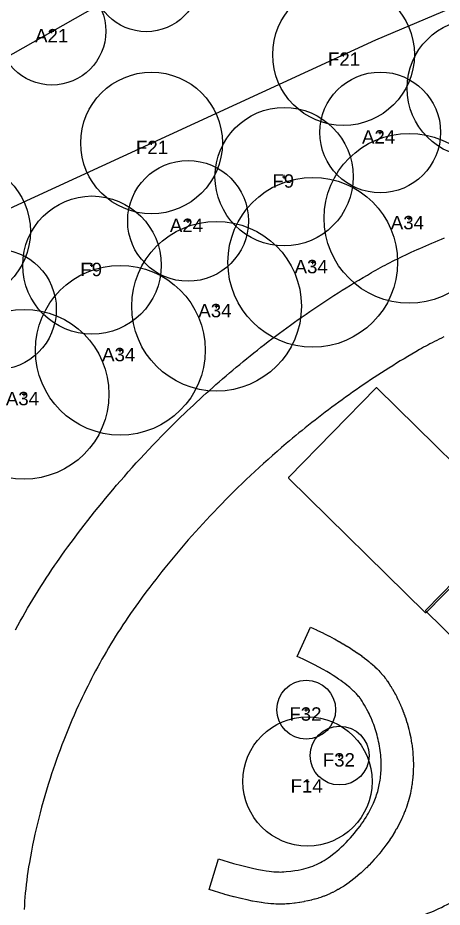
# Model space of a CAD drawing. Header units: millimetres. Extents: x 0 to 135, y -17 to 120.
# Drawn here: x 39.72 to 51.77, y 80.21 to 105.46 of the extents above; entities that cross this region are included whole.
import ezdxf

# ---------------------------------------------------------------- set-up
doc = ezdxf.new("R2010")
doc.units = ezdxf.units.MM
for name, color, linetype in [('Accessory', 7, 'Continuous'), ('Box', 7, 'Continuous'), ('Hedge', 7, 'Continuous'), ('Label', 7, 'Continuous'), ('Path', 7, 'Continuous'), ('Plan View', 7, 'Continuous'), ('Plant', 7, 'Continuous'), ('Plant Row', 7, 'Continuous')]:
    doc.layers.add(name, color=color, linetype=linetype)
picture_1 = doc.add_image_def('image1.jpg', size_in_pixel=(8192, 8192))

# ---------------------------------------------------------------- blocks, each defined once
blk = doc.blocks.new('1')
at = {"flags": 1}
for tag in ['Export Name', 'Export Layer']:
    blk.add_attdef(tag, (0, 0), '', height=0.0254, dxfattribs=at)
at = {"layer": 'Plan View'}
image = blk.add_image(picture_1, insert=(0, 0), size_in_units=(120, 120), dxfattribs=dict(at, fade=50))
image.dxf.flags = 7
blk = doc.blocks.new('25')
at = {"layer": 'Path'}
for points in [[(39.66, 88.09), (39.726, 88.212), (39.793, 88.335), (39.861, 88.457), (39.931, 88.579), (40.001, 88.701), (40.073, 88.824), (40.146, 88.946), (40.22, 89.068), (40.296, 89.19), (40.372, 89.313), (40.45, 89.435), (40.529, 89.557), (40.609, 89.678), (40.691, 89.8), (40.774, 89.922), (40.83, 90.003), (40.915, 90.124), (40.972, 90.205), (41.059, 90.326), (41.147, 90.448), (41.237, 90.57), (41.328, 90.693), (41.421, 90.816), (41.515, 90.939), (41.61, 91.063), (41.706, 91.187), (41.804, 91.312), (41.904, 91.437), (42.004, 91.562), (42.106, 91.687), (42.21, 91.813), (42.315, 91.939), (42.421, 92.065), (42.528, 92.191), (42.637, 92.318), (42.748, 92.444), (42.86, 92.571), (42.973, 92.698), (43.088, 92.824), (43.204, 92.951), (43.321, 93.078), (43.44, 93.205), (43.56, 93.332), (43.682, 93.458), (43.805, 93.585), (43.93, 93.712), (44.056, 93.838), (44.184, 93.965), (44.269, 94.049), (44.356, 94.133), (44.443, 94.217), (44.531, 94.301), (44.619, 94.384), (44.708, 94.468), (44.798, 94.552), (44.888, 94.635), (44.98, 94.719), (45.071, 94.802), (45.164, 94.885), (45.257, 94.968), (45.35, 95.051), (45.445, 95.133), (45.539, 95.216), (45.635, 95.298), (45.731, 95.38), (45.828, 95.462), (45.926, 95.544), (46.024, 95.625), (46.123, 95.706), (46.223, 95.788), (46.323, 95.868), (46.424, 95.949), (46.526, 96.03), (46.628, 96.11), (46.731, 96.19), (46.835, 96.269), (46.939, 96.349), (47.044, 96.428), (47.15, 96.507), (47.256, 96.586), (47.363, 96.664), (47.471, 96.742), (47.579, 96.82), (47.688, 96.897), (47.798, 96.974), (47.909, 97.051), (48.02, 97.128), (48.132, 97.204), (48.244, 97.28), (48.357, 97.355), (48.471, 97.43), (48.586, 97.505), (48.701, 97.58), (48.817, 97.654), (48.934, 97.727), (49.051, 97.801), (49.169, 97.874), (49.288, 97.946), (49.408, 98.018), (49.528, 98.09), (49.649, 98.161), (49.77, 98.232), (49.831, 98.267), (49.893, 98.303), (49.956, 98.338), (50.021, 98.373), (50.087, 98.409), (50.154, 98.445), (50.223, 98.481), (50.293, 98.517), (50.364, 98.553), (50.436, 98.589), (50.51, 98.625), (50.585, 98.661), (50.661, 98.698), (50.738, 98.734), (50.817, 98.771), (50.896, 98.808), (50.977, 98.844), (51.059, 98.881), (51.142, 98.918), (51.226, 98.955), (51.311, 98.992), (51.397, 99.029), (51.484, 99.067), (51.573, 99.104), (51.662, 99.141), (51.752, 99.178), (51.843, 99.216)], [(51.825, 96.403), (51.756, 96.37), (51.688, 96.337), (51.621, 96.304), (51.555, 96.271), (51.49, 96.238), (51.427, 96.205), (51.366, 96.172), (51.305, 96.14), (51.246, 96.108), (51.189, 96.076), (51.132, 96.044), (51.022, 95.98), (50.911, 95.915), (50.802, 95.85), (50.693, 95.785), (50.585, 95.72), (50.477, 95.654), (50.37, 95.587), (50.263, 95.521), (50.157, 95.453), (50.052, 95.386), (49.947, 95.318), (49.843, 95.25), (49.739, 95.181), (49.636, 95.113), (49.534, 95.043), (49.432, 94.974), (49.331, 94.904), (49.231, 94.834), (49.131, 94.763), (49.031, 94.693), (48.933, 94.622), (48.835, 94.55), (48.737, 94.479), (48.64, 94.407), (48.544, 94.335), (48.448, 94.263), (48.353, 94.19), (48.258, 94.117), (48.164, 94.044), (48.071, 93.971), (47.978, 93.897), (47.886, 93.824), (47.795, 93.75), (47.704, 93.676), (47.614, 93.602), (47.524, 93.527), (47.435, 93.453), (47.346, 93.378), (47.215, 93.265), (47.084, 93.153), (46.956, 93.04), (46.828, 92.926), (46.702, 92.813), (46.577, 92.699), (46.454, 92.585), (46.332, 92.471), (46.211, 92.356), (46.092, 92.242), (45.974, 92.127), (45.857, 92.013), (45.742, 91.898), (45.628, 91.783), (45.515, 91.668), (45.404, 91.554), (45.294, 91.439), (45.186, 91.324), (45.079, 91.21), (44.973, 91.095), (44.869, 90.981), (44.766, 90.867), (44.665, 90.753), (44.564, 90.639), (44.466, 90.526), (44.368, 90.412), (44.272, 90.299), (44.177, 90.187), (44.084, 90.074), (43.992, 89.962), (43.902, 89.851), (43.812, 89.739), (43.725, 89.629), (43.638, 89.518), (43.553, 89.408), (43.469, 89.299), (43.36, 89.154), (43.253, 89.01), (43.148, 88.867), (43.072, 88.76), (42.996, 88.654), (42.922, 88.547), (42.848, 88.44), (42.776, 88.333), (42.705, 88.226), (42.635, 88.118), (42.566, 88.011), (42.498, 87.903), (42.431, 87.795), (42.365, 87.686), (42.3, 87.578), (42.237, 87.47), (42.174, 87.361), (42.112, 87.252), (42.051, 87.144), (41.992, 87.035), (41.933, 86.927), (41.875, 86.818), (41.819, 86.709), (41.763, 86.601), (41.708, 86.492), (41.655, 86.384), (41.602, 86.276), (41.55, 86.168), (41.499, 86.06), (41.449, 85.952), (41.384, 85.809), (41.321, 85.666), (41.259, 85.523), (41.199, 85.381), (41.14, 85.24), (41.083, 85.099), (41.028, 84.958), (40.974, 84.819), (40.921, 84.68), (40.87, 84.541), (40.821, 84.404), (40.773, 84.267), (40.727, 84.131), (40.682, 83.996), (40.638, 83.863), (40.586, 83.697), (40.536, 83.533), (40.488, 83.37), (40.442, 83.209), (40.398, 83.051), (40.357, 82.894), (40.317, 82.74), (40.279, 82.587), (40.244, 82.437), (40.21, 82.29), (40.178, 82.145), (40.142, 81.974), (40.109, 81.807), (40.079, 81.644), (40.051, 81.485), (40.029, 81.355), (40.009, 81.227), (39.991, 81.101), (39.974, 80.977), (39.959, 80.855), (39.946, 80.734), (39.934, 80.615), (39.924, 80.497), (39.915, 80.381), (39.908, 80.265), (39.902, 80.15)]]:
    blk.add_lwpolyline(points, dxfattribs=at)
at = {"flags": 1}
for tag in ['Export Name', 'Export Layer']:
    blk.add_attdef(tag, (0, 0), '', height=0.0254, dxfattribs=at)
blk = doc.blocks.new('111')
at = {"layer": 'Plant'}
for points in [[(47.912, 85.769), (47.912, 85.87)], [(47.861, 85.82), (47.962, 85.82)]]:
    blk.add_lwpolyline(points, dxfattribs=at)
blk.add_circle((47.912, 85.82), 0.836, dxfattribs=at)
at = {"flags": 1}
for tag in ['Export Name', 'Export Layer']:
    blk.add_attdef(tag, (0, 0), '', height=0.0254, dxfattribs=at)
blk = doc.blocks.new('127')
at = {"layer": 'Plant'}
for points in [[(48.809, 84.518), (48.911, 84.518)], [(48.86, 84.467), (48.86, 84.568)]]:
    blk.add_lwpolyline(points, dxfattribs=at)
blk.add_circle((48.86, 84.518), 0.836, dxfattribs=at)
at = {"flags": 1}
for tag in ['Export Name', 'Export Layer']:
    blk.add_attdef(tag, (0, 0), '', height=0.0254, dxfattribs=at)
blk = doc.blocks.new('128')
at = {"layer": 'Plant'}
for points in [[(47.898, 83.782), (48, 83.782)], [(47.949, 83.731), (47.949, 83.833)]]:
    blk.add_lwpolyline(points, dxfattribs=at)
blk.add_circle((47.949, 83.782), 1.835, dxfattribs=at)
at = {"flags": 1}
for tag in ['Export Name', 'Export Layer']:
    blk.add_attdef(tag, (0, 0), '', height=0.0254, dxfattribs=at)
blk = doc.blocks.new('142')
at = {"layer": 'Accessory'}
blk.add_lwpolyline([(51.304, 88.579), (51.308, 88.577), (51.315, 88.577), (51.321, 88.58), (53.801, 91.108), (53.805, 91.115), (53.809, 91.128), (53.809, 91.135), (53.804, 91.148), (49.931, 94.945), (49.917, 94.954), (49.911, 94.956), (49.903, 94.956), (49.897, 94.954), (47.419, 92.426), (47.414, 92.419), (47.412, 92.413), (47.41, 92.406), (47.41, 92.4), (47.415, 92.387), (51.295, 88.584)], close=True, dxfattribs=at)
at = {"flags": 1}
for tag in ['Export Name', 'Export Layer']:
    blk.add_attdef(tag, (0, 0), '', height=0.0254, dxfattribs=at)
blk = doc.blocks.new('296')
at = {"layer": 'Plant'}
for points in [[(39.849, 94.776), (39.951, 94.776)], [(39.9, 94.725), (39.9, 94.827)]]:
    blk.add_lwpolyline(points, dxfattribs=at)
blk.add_circle((39.9, 94.776), 2.41, dxfattribs=at)
at = {"flags": 1}
for tag in ['Export Name', 'Export Layer']:
    blk.add_attdef(tag, (0, 0), '', height=0.0254, dxfattribs=at)
blk = doc.blocks.new('297')
at = {"layer": 'Plant'}
for points in [[(42.582, 96.025), (42.684, 96.025)], [(42.633, 95.974), (42.633, 96.076)]]:
    blk.add_lwpolyline(points, dxfattribs=at)
blk.add_circle((42.633, 96.025), 2.41, dxfattribs=at)
at = {"flags": 1}
for tag in ['Export Name', 'Export Layer']:
    blk.add_attdef(tag, (0, 0), '', height=0.0254, dxfattribs=at)
blk = doc.blocks.new('298')
at = {"layer": 'Plant'}
for points in [[(45.315, 97.274), (45.417, 97.274)], [(45.366, 97.223), (45.366, 97.325)]]:
    blk.add_lwpolyline(points, dxfattribs=at)
blk.add_circle((45.366, 97.274), 2.41, dxfattribs=at)
at = {"flags": 1}
for tag in ['Export Name', 'Export Layer']:
    blk.add_attdef(tag, (0, 0), '', height=0.0254, dxfattribs=at)
blk = doc.blocks.new('299')
at = {"layer": 'Plant'}
for points in [[(48.048, 98.523), (48.15, 98.523)], [(48.099, 98.472), (48.099, 98.574)]]:
    blk.add_lwpolyline(points, dxfattribs=at)
blk.add_circle((48.099, 98.523), 2.41, dxfattribs=at)
at = {"flags": 1}
for tag in ['Export Name', 'Export Layer']:
    blk.add_attdef(tag, (0, 0), '', height=0.0254, dxfattribs=at)
blk = doc.blocks.new('300')
at = {"layer": 'Plant'}
for points in [[(50.781, 99.772), (50.883, 99.772)], [(50.832, 99.721), (50.832, 99.823)]]:
    blk.add_lwpolyline(points, dxfattribs=at)
blk.add_circle((50.832, 99.772), 2.41, dxfattribs=at)
at = {"flags": 1}
for tag in ['Export Name', 'Export Layer']:
    blk.add_attdef(tag, (0, 0), '', height=0.0254, dxfattribs=at)
blk = doc.blocks.new('307')
at = {"layer": 'Plant'}
for points in [[(39.101, 97.136), (39.101, 97.237)], [(39.05, 97.186), (39.152, 97.186)]]:
    blk.add_lwpolyline(points, dxfattribs=at)
blk.add_circle((39.101, 97.186), 1.715, dxfattribs=at)
at = {"flags": 1}
for tag in ['Export Name', 'Export Layer']:
    blk.add_attdef(tag, (0, 0), '', height=0.0254, dxfattribs=at)
blk = doc.blocks.new('308')
at = {"layer": 'Plant'}
for points in [[(41.829, 98.391), (41.829, 98.493)], [(41.778, 98.442), (41.88, 98.442)]]:
    blk.add_lwpolyline(points, dxfattribs=at)
blk.add_circle((41.829, 98.442), 1.963, dxfattribs=at)
at = {"flags": 1}
for tag in ['Export Name', 'Export Layer']:
    blk.add_attdef(tag, (0, 0), '', height=0.0254, dxfattribs=at)
blk = doc.blocks.new('309')
at = {"layer": 'Plant'}
for points in [[(44.506, 99.698), (44.608, 99.698)], [(44.557, 99.647), (44.557, 99.748)]]:
    blk.add_lwpolyline(points, dxfattribs=at)
blk.add_circle((44.557, 99.698), 1.715, dxfattribs=at)
at = {"flags": 1}
for tag in ['Export Name', 'Export Layer']:
    blk.add_attdef(tag, (0, 0), '', height=0.0254, dxfattribs=at)
blk = doc.blocks.new('310')
at = {"layer": 'Plant'}
for points in [[(47.235, 100.953), (47.336, 100.953)], [(47.285, 100.902), (47.285, 101.004)]]:
    blk.add_lwpolyline(points, dxfattribs=at)
blk.add_circle((47.285, 100.953), 1.963, dxfattribs=at)
at = {"flags": 1}
for tag in ['Export Name', 'Export Layer']:
    blk.add_attdef(tag, (0, 0), '', height=0.0254, dxfattribs=at)
blk = doc.blocks.new('311')
at = {"layer": 'Plant'}
for points in [[(49.963, 102.209), (50.064, 102.209)], [(50.014, 102.158), (50.014, 102.26)]]:
    blk.add_lwpolyline(points, dxfattribs=at)
blk.add_circle((50.014, 102.209), 1.715, dxfattribs=at)
at = {"flags": 1}
for tag in ['Export Name', 'Export Layer']:
    blk.add_attdef(tag, (0, 0), '', height=0.0254, dxfattribs=at)
blk = doc.blocks.new('312')
at = {"layer": 'Plant'}
for points in [[(52.691, 103.464), (52.793, 103.464)], [(52.742, 103.414), (52.742, 103.515)]]:
    blk.add_lwpolyline(points, dxfattribs=at)
blk.add_circle((52.742, 103.464), 1.963, dxfattribs=at)
at = {"flags": 1}
for tag in ['Export Name', 'Export Layer']:
    blk.add_attdef(tag, (0, 0), '', height=0.0254, dxfattribs=at)
blk = doc.blocks.new('340')
at = {"layer": 'Hedge'}
blk.add_lwpolyline([(45.759, 78.629), (46.642, 78.844), (47.503, 79.056), (48.361, 79.27), (48.98, 79.429), (49.281, 79.51), (49.463, 79.558), (49.471, 79.56), (49.676, 79.611), (49.685, 79.613), (50.043, 79.695), (50.573, 79.812), (50.76, 79.856), (50.895, 79.891), (51.003, 79.921), (51.098, 79.95), (51.194, 79.98), (51.278, 80.009), (51.363, 80.04), (51.449, 80.073), (51.523, 80.103), (51.599, 80.136), (51.675, 80.171), (51.754, 80.208), (51.834, 80.247), (51.916, 80.289), (51.971, 80.319), (52.011, 80.341), (52.051, 80.364), (52.106, 80.396), (52.162, 80.43), (52.218, 80.466), (52.275, 80.503), (52.348, 80.553), (52.421, 80.604), (52.495, 80.657), (52.568, 80.712), (52.658, 80.781), (52.748, 80.851), (52.852, 80.936), (52.971, 81.035), (53.104, 81.148), (53.248, 81.275), (53.417, 81.428), (53.644, 81.639), (54.293, 82.26), (54.301, 82.268), (54.38, 82.339), (54.391, 82.349), (54.431, 82.383), (54.903, 82.796), (54.921, 82.811), (55.022, 82.891), (55.042, 82.905), (55.13, 82.968), (55.149, 82.981), (55.232, 83.033), (55.246, 83.042), (55.292, 83.068), (55.306, 83.076), (55.511, 83.186), (55.533, 83.197), (55.656, 83.255), (55.681, 83.266), (55.787, 83.308), (55.814, 83.318), (55.915, 83.351), (55.941, 83.359), (56.044, 83.386), (56.069, 83.392), (56.195, 83.418), (56.214, 83.421), (56.306, 83.436), (56.322, 83.438), (56.511, 83.461), (56.528, 83.463), (56.684, 83.476), (56.7, 83.477), (56.839, 83.484), (56.854, 83.485), (56.977, 83.487), (56.992, 83.487), (57.112, 83.484), (57.127, 83.484), (57.232, 83.478), (57.247, 83.477), (57.346, 83.469), (57.361, 83.468), (57.453, 83.457), (57.467, 83.455), (57.551, 83.443), (57.564, 83.441), (57.64, 83.427), (57.654, 83.425), (57.73, 83.409), (57.743, 83.406), (57.811, 83.389), (57.824, 83.386), (57.891, 83.368), (57.905, 83.364), (57.972, 83.343), (57.984, 83.339), (58.034, 83.322), (58.046, 83.318), (58.168, 83.273), (58.181, 83.268), (58.284, 83.226), (58.296, 83.221), (58.389, 83.18), (58.402, 83.174), (58.493, 83.131), (58.506, 83.125), (58.587, 83.083), (58.6, 83.076), (58.68, 83.032), (58.693, 83.024), (58.771, 82.977), (58.784, 82.969), (58.861, 82.919), (58.873, 82.911), (58.942, 82.863), (58.954, 82.855), (59.021, 82.805), (59.033, 82.796), (59.1, 82.743), (59.111, 82.734), (59.169, 82.684), (59.18, 82.675), (59.238, 82.623), (59.247, 82.614), (59.305, 82.559), (59.314, 82.55), (59.371, 82.493), (59.38, 82.484), (59.436, 82.424), (59.444, 82.415), (59.499, 82.352), (59.507, 82.343), (59.562, 82.278), (59.57, 82.269), (59.624, 82.201), (59.628, 82.195), (59.634, 82.188), (59.638, 82.182), (59.701, 82.098), (59.709, 82.087), (59.768, 82.003), (59.775, 81.992), (59.825, 81.917), (59.833, 81.905), (59.879, 81.83), (59.887, 81.818), (59.93, 81.743), (59.937, 81.73), (59.978, 81.655), (59.985, 81.641), (60.022, 81.566), (60.028, 81.553), (60.059, 81.485), (60.065, 81.472), (60.094, 81.403), (60.099, 81.389), (60.129, 81.312), (60.134, 81.298), (60.161, 81.22), (60.166, 81.205), (60.19, 81.126), (60.194, 81.112), (60.216, 81.031), (60.22, 81.018), (60.239, 80.935), (60.243, 80.922), (60.262, 80.829), (60.265, 80.815), (60.283, 80.711), (60.285, 80.697), (60.302, 80.581), (60.304, 80.567), (60.318, 80.438), (60.319, 80.427), (60.327, 80.341), (60.328, 80.33), (60.332, 80.262), (60.333, 80.249), (60.336, 80.181), (60.336, 80.168), (60.337, 80.1), (60.337, 80.087), (60.335, 80.009), (60.335, 79.996), (60.331, 79.919), (60.33, 79.906), (60.324, 79.818), (60.323, 79.806), (60.314, 79.719), (60.312, 79.706), (60.3, 79.611), (60.298, 79.598), (60.281, 79.495), (60.279, 79.482), (60.258, 79.372), (60.255, 79.359), (60.229, 79.243), (60.226, 79.23), (60.198, 79.118), (60.194, 79.105), (60.159, 78.983), (60.155, 78.969), (60.116, 78.847), (60.111, 78.832), (60.063, 78.7), (60.057, 78.683), (60.01, 78.567), (60.003, 78.551), (59.966, 78.467), (59.957, 78.448), (59.935, 78.405), (59.924, 78.384), (59.896, 78.335), (59.885, 78.316), (59.847, 78.257), (59.835, 78.239), (59.787, 78.17), (59.775, 78.153), (59.707, 78.066), (59.694, 78.05), (59.601, 77.939), (59.585, 77.922), (59.43, 77.756), (59.414, 77.74), (59.29, 77.62), (58.654, 78.278), (58.771, 78.39), (58.91, 78.539), (58.989, 78.632), (59.044, 78.703), (59.08, 78.755), (59.106, 78.796), (59.123, 78.826), (59.136, 78.85), (59.165, 78.917), (59.206, 79.017), (59.248, 79.134), (59.282, 79.242), (59.313, 79.35), (59.338, 79.449), (59.361, 79.551), (59.38, 79.647), (59.394, 79.737), (59.405, 79.819), (59.413, 79.893), (59.418, 79.967), (59.421, 80.032), (59.422, 80.097), (59.422, 80.153), (59.42, 80.208), (59.416, 80.264), (59.409, 80.34), (59.396, 80.457), (59.381, 80.56), (59.365, 80.649), (59.349, 80.728), (59.332, 80.797), (59.314, 80.864), (59.294, 80.929), (59.272, 80.993), (59.248, 81.056), (59.224, 81.112), (59.199, 81.167), (59.168, 81.229), (59.135, 81.291), (59.099, 81.354), (59.059, 81.417), (59.017, 81.482), (58.965, 81.555), (58.908, 81.632), (58.906, 81.634), (58.858, 81.695), (58.811, 81.751), (58.764, 81.804), (58.717, 81.854), (58.67, 81.902), (58.622, 81.947), (58.574, 81.99), (58.525, 82.031), (58.47, 82.075), (58.415, 82.116), (58.358, 82.155), (58.294, 82.197), (58.229, 82.236), (58.162, 82.273), (58.093, 82.308), (58.015, 82.346), (57.935, 82.381), (57.844, 82.418), (57.734, 82.458), (57.697, 82.471), (57.643, 82.487), (57.59, 82.502), (57.536, 82.515), (57.473, 82.528), (57.411, 82.539), (57.341, 82.55), (57.263, 82.559), (57.179, 82.566), (57.087, 82.57), (56.983, 82.572), (56.876, 82.571), (56.753, 82.565), (56.614, 82.553), (56.442, 82.532), (56.368, 82.52), (56.264, 82.499), (56.188, 82.478), (56.113, 82.454), (56.033, 82.422), (55.933, 82.375), (55.745, 82.274), (55.713, 82.255), (55.648, 82.214), (55.579, 82.165), (55.497, 82.1), (55.029, 81.691), (54.99, 81.658), (54.921, 81.595), (54.274, 80.976), (54.269, 80.972), (54.035, 80.754), (53.857, 80.593), (53.703, 80.458), (53.561, 80.336), (53.432, 80.229), (53.318, 80.137), (53.219, 80.059), (53.119, 79.982), (53.035, 79.92), (52.954, 79.861), (52.949, 79.857), (52.87, 79.802), (52.864, 79.798), (52.785, 79.745), (52.78, 79.741), (52.717, 79.7), (52.711, 79.696), (52.649, 79.656), (52.643, 79.653), (52.581, 79.615), (52.574, 79.611), (52.513, 79.574), (52.506, 79.571), (52.461, 79.544), (52.455, 79.541), (52.407, 79.515), (52.344, 79.481), (52.338, 79.478), (52.249, 79.432), (52.242, 79.429), (52.155, 79.386), (52.148, 79.382), (52.062, 79.342), (52.055, 79.338), (51.97, 79.3), (51.963, 79.297), (51.88, 79.262), (51.872, 79.258), (51.79, 79.225), (51.782, 79.222), (51.688, 79.185), (51.68, 79.182), (51.587, 79.148), (51.578, 79.145), (51.486, 79.114), (51.478, 79.111), (51.373, 79.078), (51.365, 79.075), (51.261, 79.044), (51.253, 79.042), (51.136, 79.009), (51.128, 79.007), (50.985, 78.97), (50.977, 78.968), (50.781, 78.921), (50.773, 78.919), (50.243, 78.803), (49.893, 78.723), (49.695, 78.674), (49.517, 78.626), (49.212, 78.545), (48.585, 78.384), (47.722, 78.168), (46.859, 77.956), (45.975, 77.741), (45.107, 77.531), (44.225, 77.319), (44.011, 78.208), (44.892, 78.419)], close=True, dxfattribs=at)
at = {"flags": 1}
for tag in ['Export Name', 'Export Layer']:
    blk.add_attdef(tag, (0, 0), '', height=0.0254, dxfattribs=at)
blk = doc.blocks.new('353')
at = {"layer": 'Hedge'}
blk.add_lwpolyline([(45.846, 81.457), (46.088, 81.392), (46.27, 81.347), (46.421, 81.313), (46.56, 81.284), (46.673, 81.264), (46.772, 81.248), (46.857, 81.236), (46.926, 81.227), (46.994, 81.22), (47.047, 81.216), (47.099, 81.213), (47.148, 81.212), (47.184, 81.211), (47.218, 81.212), (47.249, 81.213), (47.281, 81.216), (47.345, 81.221), (47.475, 81.236), (47.588, 81.252), (47.686, 81.268), (47.772, 81.285), (47.847, 81.303), (47.911, 81.32), (47.975, 81.338), (48.036, 81.358), (48.096, 81.38), (48.155, 81.404), (48.207, 81.427), (48.258, 81.451), (48.317, 81.48), (48.368, 81.509), (48.419, 81.539), (48.478, 81.576), (48.538, 81.616), (48.599, 81.659), (48.661, 81.705), (48.732, 81.762), (48.781, 81.803), (48.849, 81.862), (48.917, 81.924), (48.98, 81.984), (49.043, 82.047), (49.106, 82.113), (49.17, 82.182), (49.225, 82.245), (49.28, 82.31), (49.335, 82.376), (49.389, 82.445), (49.441, 82.516), (49.485, 82.577), (49.529, 82.64), (49.571, 82.704), (49.612, 82.77), (49.645, 82.824), (49.677, 82.88), (49.708, 82.936), (49.738, 82.992), (49.767, 83.049), (49.795, 83.107), (49.821, 83.165), (49.841, 83.212), (49.86, 83.258), (49.878, 83.305), (49.896, 83.353), (49.912, 83.4), (49.928, 83.448), (49.942, 83.495), (49.955, 83.543), (49.967, 83.591), (49.979, 83.639), (49.989, 83.687), (49.998, 83.736), (50.004, 83.772), (50.012, 83.823), (50.018, 83.874), (50.024, 83.924), (50.029, 83.975), (50.033, 84.025), (50.037, 84.09), (50.04, 84.153), (50.041, 84.217), (50.041, 84.281), (50.039, 84.344), (50.037, 84.408), (50.033, 84.472), (50.027, 84.535), (50.021, 84.599), (50.013, 84.662), (50.004, 84.725), (49.994, 84.788), (49.983, 84.85), (49.97, 84.913), (49.956, 84.975), (49.941, 85.036), (49.926, 85.098), (49.908, 85.159), (49.89, 85.219), (49.871, 85.279), (49.851, 85.339), (49.829, 85.398), (49.807, 85.457), (49.784, 85.515), (49.754, 85.584), (49.724, 85.652), (49.697, 85.708), (49.67, 85.763), (49.636, 85.829), (49.607, 85.881), (49.57, 85.945), (49.533, 86.007), (49.501, 86.058), (49.461, 86.118), (49.451, 86.133), (49.44, 86.147), (49.422, 86.172), (49.402, 86.197), (49.382, 86.221), (49.36, 86.246), (49.336, 86.272), (49.312, 86.298), (49.286, 86.324), (49.259, 86.35), (49.231, 86.376), (49.192, 86.412), (49.151, 86.447), (49.109, 86.482), (49.066, 86.518), (49.009, 86.561), (48.951, 86.605), (48.892, 86.648), (48.831, 86.69), (48.757, 86.74), (48.682, 86.788), (48.594, 86.843), (48.494, 86.903), (48.395, 86.96), (48.274, 87.027), (48.148, 87.094), (48.001, 87.168), (47.827, 87.251), (47.657, 87.327), (48.03, 88.162), (48.206, 88.083), (48.217, 88.078), (48.401, 87.99), (48.409, 87.986), (48.565, 87.907), (48.572, 87.904), (48.706, 87.833), (48.713, 87.829), (48.841, 87.758), (48.848, 87.754), (48.953, 87.693), (48.96, 87.689), (49.068, 87.625), (49.074, 87.621), (49.169, 87.562), (49.175, 87.558), (49.257, 87.505), (49.263, 87.501), (49.344, 87.447), (49.35, 87.443), (49.417, 87.396), (49.423, 87.392), (49.489, 87.345), (49.495, 87.34), (49.56, 87.291), (49.567, 87.286), (49.63, 87.237), (49.637, 87.231), (49.687, 87.191), (49.693, 87.186), (49.742, 87.145), (49.748, 87.14), (49.796, 87.099), (49.803, 87.092), (49.849, 87.051), (49.855, 87.045), (49.889, 87.013), (49.894, 87.008), (49.927, 86.976), (49.933, 86.97), (49.965, 86.938), (49.971, 86.931), (50.002, 86.899), (50.008, 86.892), (50.038, 86.86), (50.045, 86.852), (50.073, 86.819), (50.08, 86.811), (50.108, 86.778), (50.115, 86.77), (50.141, 86.736), (50.148, 86.727), (50.174, 86.694), (50.18, 86.685), (50.196, 86.663), (50.2, 86.656), (50.216, 86.634), (50.222, 86.626), (50.267, 86.557), (50.272, 86.55), (50.308, 86.492), (50.313, 86.484), (50.356, 86.413), (50.361, 86.404), (50.402, 86.332), (50.407, 86.325), (50.44, 86.264), (50.444, 86.256), (50.483, 86.182), (50.487, 86.173), (50.518, 86.111), (50.522, 86.103), (50.552, 86.04), (50.556, 86.032), (50.59, 85.955), (50.594, 85.946), (50.627, 85.868), (50.631, 85.86), (50.657, 85.794), (50.66, 85.786), (50.685, 85.72), (50.688, 85.712), (50.712, 85.645), (50.715, 85.637), (50.738, 85.57), (50.741, 85.562), (50.762, 85.494), (50.765, 85.486), (50.785, 85.417), (50.788, 85.409), (50.807, 85.34), (50.809, 85.332), (50.827, 85.263), (50.83, 85.254), (50.846, 85.184), (50.848, 85.176), (50.864, 85.106), (50.866, 85.097), (50.88, 85.026), (50.881, 85.018), (50.894, 84.947), (50.896, 84.938), (50.907, 84.867), (50.909, 84.858), (50.919, 84.786), (50.92, 84.777), (50.929, 84.705), (50.93, 84.697), (50.937, 84.624), (50.938, 84.615), (50.944, 84.543), (50.945, 84.534), (50.95, 84.461), (50.95, 84.452), (50.953, 84.379), (50.953, 84.37), (50.955, 84.297), (50.955, 84.287), (50.955, 84.214), (50.955, 84.204), (50.954, 84.131), (50.954, 84.122), (50.951, 84.048), (50.95, 84.039), (50.946, 83.965), (50.945, 83.957), (50.94, 83.898), (50.94, 83.89), (50.934, 83.831), (50.933, 83.823), (50.926, 83.765), (50.925, 83.757), (50.917, 83.698), (50.916, 83.69), (50.907, 83.632), (50.906, 83.624), (50.899, 83.581), (50.897, 83.572), (50.887, 83.514), (50.885, 83.504), (50.872, 83.446), (50.87, 83.436), (50.857, 83.378), (50.854, 83.369), (50.84, 83.311), (50.837, 83.302), (50.821, 83.245), (50.819, 83.236), (50.802, 83.18), (50.799, 83.171), (50.781, 83.115), (50.778, 83.106), (50.759, 83.05), (50.756, 83.042), (50.736, 82.987), (50.732, 82.979), (50.711, 82.924), (50.708, 82.916), (50.686, 82.861), (50.683, 82.854), (50.659, 82.8), (50.656, 82.792), (50.625, 82.725), (50.621, 82.716), (50.59, 82.65), (50.586, 82.642), (50.553, 82.576), (50.548, 82.568), (50.514, 82.504), (50.51, 82.496), (50.475, 82.432), (50.471, 82.425), (50.434, 82.362), (50.43, 82.355), (50.393, 82.293), (50.388, 82.286), (50.342, 82.213), (50.337, 82.205), (50.29, 82.133), (50.285, 82.126), (50.236, 82.055), (50.231, 82.048), (50.182, 81.979), (50.176, 81.972), (50.118, 81.893), (50.112, 81.886), (50.052, 81.81), (50.046, 81.802), (49.986, 81.728), (49.98, 81.721), (49.919, 81.649), (49.914, 81.643), (49.852, 81.573), (49.846, 81.566), (49.776, 81.49), (49.769, 81.483), (49.699, 81.41), (49.692, 81.403), (49.622, 81.333), (49.615, 81.326), (49.546, 81.26), (49.538, 81.253), (49.462, 81.183), (49.453, 81.175), (49.378, 81.11), (49.37, 81.103), (49.313, 81.056), (49.305, 81.049), (49.225, 80.985), (49.215, 80.978), (49.143, 80.924), (49.133, 80.917), (49.062, 80.866), (49.052, 80.859), (48.981, 80.812), (48.969, 80.804), (48.899, 80.76), (48.887, 80.753), (48.825, 80.716), (48.813, 80.71), (48.75, 80.676), (48.738, 80.669), (48.667, 80.633), (48.654, 80.627), (48.591, 80.597), (48.579, 80.591), (48.515, 80.563), (48.501, 80.558), (48.429, 80.529), (48.415, 80.523), (48.341, 80.497), (48.328, 80.492), (48.253, 80.467), (48.239, 80.463), (48.163, 80.441), (48.15, 80.437), (48.073, 80.417), (48.06, 80.414), (47.972, 80.393), (47.958, 80.39), (47.859, 80.37), (47.845, 80.368), (47.734, 80.349), (47.72, 80.347), (47.595, 80.329), (47.582, 80.328), (47.442, 80.312), (47.433, 80.311), (47.36, 80.305), (47.351, 80.304), (47.308, 80.301), (47.294, 80.3), (47.25, 80.298), (47.238, 80.298), (47.193, 80.297), (47.182, 80.297), (47.135, 80.297), (47.124, 80.298), (47.064, 80.3), (47.052, 80.3), (46.991, 80.304), (46.981, 80.304), (46.918, 80.309), (46.908, 80.31), (46.83, 80.318), (46.821, 80.319), (46.742, 80.328), (46.733, 80.33), (46.639, 80.343), (46.63, 80.344), (46.522, 80.362), (46.513, 80.363), (46.391, 80.386), (46.381, 80.388), (46.233, 80.418), (46.224, 80.42), (46.064, 80.456), (46.055, 80.458), (45.864, 80.505), (45.854, 80.508), (45.6, 80.577), (45.586, 80.581), (45.157, 80.712), (45.424, 81.586)], close=True, dxfattribs=at)
at = {"flags": 1}
for tag in ['Export Name', 'Export Layer']:
    blk.add_attdef(tag, (0, 0), '', height=0.0254, dxfattribs=at)
blk = doc.blocks.new('357')
at = {"layer": 'Box'}
blk.add_lwpolyline([(52.716, 87.24), (52.721, 87.239), (52.725, 87.241), (55.211, 89.778), (55.214, 89.782), (55.215, 89.786), (55.216, 89.79), (55.216, 89.794), (55.213, 89.802), (53.811, 91.177), (53.807, 91.179), (53.803, 91.181), (53.798, 91.181), (53.794, 91.179), (51.308, 88.643), (51.304, 88.635), (51.303, 88.631), (51.303, 88.627), (51.307, 88.618), (52.709, 87.244)], close=True, dxfattribs=at)
at = {"flags": 1}
for tag in ['Export Name', 'Export Layer']:
    blk.add_attdef(tag, (0, 0), '', height=0.0254, dxfattribs=at)
blk = doc.blocks.new('406')
at = {"layer": 'Plant Row'}
for points in [[(24.629, 95.982), (44.555, 107.27), (66.428, 115.16)], [(40.642, 105.082), (40.743, 105.082)], [(40.692, 105.031), (40.692, 105.132)]]:
    blk.add_lwpolyline(points, dxfattribs=at)
for centre in [(43.37, 106.598), (40.692, 105.082)]:
    blk.add_circle(centre, 1.528, dxfattribs=at)
at = {"flags": 1}
for tag in ['Export Name', 'Export Layer']:
    blk.add_attdef(tag, (0, 0), '', height=0.0254, dxfattribs=at)
blk = doc.blocks.new('408')
at = {"layer": 'Plant Row'}
for points in [[(27.164, 94.385), (49.888, 104.839), (65.541, 111.464)], [(48.922, 104.418), (49.024, 104.418)], [(48.973, 104.367), (48.973, 104.469)], [(43.47, 101.91), (43.571, 101.91)], [(43.521, 101.859), (43.521, 101.961)]]:
    blk.add_lwpolyline(points, dxfattribs=at)
for centre in [(48.973, 104.418), (43.521, 101.91), (38.068, 99.402)]:
    blk.add_circle(centre, 2.011, dxfattribs=at)
at = {"flags": 1}
for tag in ['Export Name', 'Export Layer']:
    blk.add_attdef(tag, (0, 0), '', height=0.0254, dxfattribs=at)
blk = doc.blocks.new('452')
at = {"flags": 1}
for tag in ['Export Name', 'Export Layer']:
    blk.add_attdef(tag, (0, 0), '', height=0.0254, dxfattribs=at)
at = {"layer": 'Label', "insert": (40.212, 105.146), "char_height": 0.37948, "attachment_point": 1}
blk.add_mtext('\\fArial|b0|i0;A21', dxfattribs=at)
blk = doc.blocks.new('455')
at = {"flags": 1}
for tag in ['Export Name', 'Export Layer']:
    blk.add_attdef(tag, (0, 0), '', height=0.0254, dxfattribs=at)
at = {"layer": 'Label', "insert": (48.529, 104.482), "char_height": 0.37948, "attachment_point": 1}
blk.add_mtext('\\fArial|b0|i0;F21', dxfattribs=at)
blk = doc.blocks.new('460')
at = {"flags": 1}
for tag in ['Export Name', 'Export Layer']:
    blk.add_attdef(tag, (0, 0), '', height=0.0254, dxfattribs=at)
at = {"layer": 'Label', "insert": (49.497, 102.273), "char_height": 0.37948, "attachment_point": 1}
blk.add_mtext('\\fArial|b0|i0;A24', dxfattribs=at)
blk = doc.blocks.new('461')
at = {"flags": 1}
for tag in ['Export Name', 'Export Layer']:
    blk.add_attdef(tag, (0, 0), '', height=0.0254, dxfattribs=at)
at = {"layer": 'Label', "insert": (43.077, 101.974), "char_height": 0.37948, "attachment_point": 1}
blk.add_mtext('\\fArial|b0|i0;F21', dxfattribs=at)
blk = doc.blocks.new('465')
at = {"flags": 1}
for tag in ['Export Name', 'Export Layer']:
    blk.add_attdef(tag, (0, 0), '', height=0.0254, dxfattribs=at)
at = {"layer": 'Label', "insert": (46.952, 101.02), "char_height": 0.37948, "attachment_point": 1}
blk.add_mtext('\\fArial|b0|i0;F9', dxfattribs=at)
blk = doc.blocks.new('468')
at = {"flags": 1}
for tag in ['Export Name', 'Export Layer']:
    blk.add_attdef(tag, (0, 0), '', height=0.0254, dxfattribs=at)
at = {"layer": 'Label', "insert": (50.315, 99.839), "char_height": 0.37948, "attachment_point": 1}
blk.add_mtext('\\fArial|b0|i0;A34', dxfattribs=at)
blk = doc.blocks.new('469')
at = {"flags": 1}
for tag in ['Export Name', 'Export Layer']:
    blk.add_attdef(tag, (0, 0), '', height=0.0254, dxfattribs=at)
at = {"layer": 'Label', "insert": (44.041, 99.762), "char_height": 0.37948, "attachment_point": 1}
blk.add_mtext('\\fArial|b0|i0;A24', dxfattribs=at)
blk = doc.blocks.new('473')
at = {"flags": 1}
for tag in ['Export Name', 'Export Layer']:
    blk.add_attdef(tag, (0, 0), '', height=0.0254, dxfattribs=at)
at = {"layer": 'Label', "insert": (47.582, 98.59), "char_height": 0.37948, "attachment_point": 1}
blk.add_mtext('\\fArial|b0|i0;A34', dxfattribs=at)
blk = doc.blocks.new('474')
at = {"flags": 1}
for tag in ['Export Name', 'Export Layer']:
    blk.add_attdef(tag, (0, 0), '', height=0.0254, dxfattribs=at)
at = {"layer": 'Label', "insert": (41.496, 98.509), "char_height": 0.37948, "attachment_point": 1}
blk.add_mtext('\\fArial|b0|i0;F9', dxfattribs=at)
blk = doc.blocks.new('476')
at = {"flags": 1}
for tag in ['Export Name', 'Export Layer']:
    blk.add_attdef(tag, (0, 0), '', height=0.0254, dxfattribs=at)
at = {"layer": 'Label', "insert": (44.849, 97.341), "char_height": 0.37948, "attachment_point": 1}
blk.add_mtext('\\fArial|b0|i0;A34', dxfattribs=at)
blk = doc.blocks.new('483')
at = {"flags": 1}
for tag in ['Export Name', 'Export Layer']:
    blk.add_attdef(tag, (0, 0), '', height=0.0254, dxfattribs=at)
at = {"layer": 'Label', "insert": (42.116, 96.092), "char_height": 0.37948, "attachment_point": 1}
blk.add_mtext('\\fArial|b0|i0;A34', dxfattribs=at)
blk = doc.blocks.new('488')
at = {"flags": 1}
for tag in ['Export Name', 'Export Layer']:
    blk.add_attdef(tag, (0, 0), '', height=0.0254, dxfattribs=at)
at = {"layer": 'Label', "insert": (39.383, 94.843), "char_height": 0.37948, "attachment_point": 1}
blk.add_mtext('\\fArial|b0|i0;A34', dxfattribs=at)
blk = doc.blocks.new('513')
at = {"flags": 1}
for tag in ['Export Name', 'Export Layer']:
    blk.add_attdef(tag, (0, 0), '', height=0.0254, dxfattribs=at)
at = {"layer": 'Label', "insert": (47.433, 85.887), "char_height": 0.37948, "attachment_point": 1}
blk.add_mtext('\\fArial|b0|i0;F32', dxfattribs=at)
blk = doc.blocks.new('519')
at = {"flags": 1}
for tag in ['Export Name', 'Export Layer']:
    blk.add_attdef(tag, (0, 0), '', height=0.0254, dxfattribs=at)
at = {"layer": 'Label', "insert": (48.382, 84.585), "char_height": 0.37948, "attachment_point": 1}
blk.add_mtext('\\fArial|b0|i0;F32', dxfattribs=at)
blk = doc.blocks.new('522')
at = {"flags": 1}
for tag in ['Export Name', 'Export Layer']:
    blk.add_attdef(tag, (0, 0), '', height=0.0254, dxfattribs=at)
at = {"layer": 'Label', "insert": (47.469, 83.846), "char_height": 0.37948, "attachment_point": 1}
blk.add_mtext('\\fArial|b0|i0;F14', dxfattribs=at)

msp = doc.modelspace()

# ---------------------------------------------------------------- block references
at = {"layer": 'Accessory', "color": 7}
msp.add_blockref('142', (0, 0), dxfattribs=at)
at = {"layer": 'Box', "color": 7}
msp.add_blockref('357', (0, 0), dxfattribs=at)
at = {"layer": 'Hedge', "color": 7}
for name in ['353', '340']:
    msp.add_blockref(name, (0, 0), dxfattribs=at)
at = {"layer": 'Label', "color": 7}
for name in ['452', '455', '460', '461', '465', '469', '468', '474', '473', '476', '483', '488', '513', '519', '522']:
    msp.add_blockref(name, (0, 0), dxfattribs=at)
at = {"layer": 'Path', "color": 7}
msp.add_blockref('25', (0, 0), dxfattribs=at)
at = {"layer": 'Plan View', "color": 7}
msp.add_blockref('1', (0, 0), dxfattribs=at)
at = {"layer": 'Plant', "color": 7}
for name in ['312', '311', '310', '300', '309', '299', '308', '298', '307', '297', '296', '111', '128', '127']:
    msp.add_blockref(name, (0, 0), dxfattribs=at)
at = {"layer": 'Plant Row', "color": 7}
for name in ['406', '408']:
    msp.add_blockref(name, (0, 0), dxfattribs=at)

doc.saveas('drawing.dxf')
